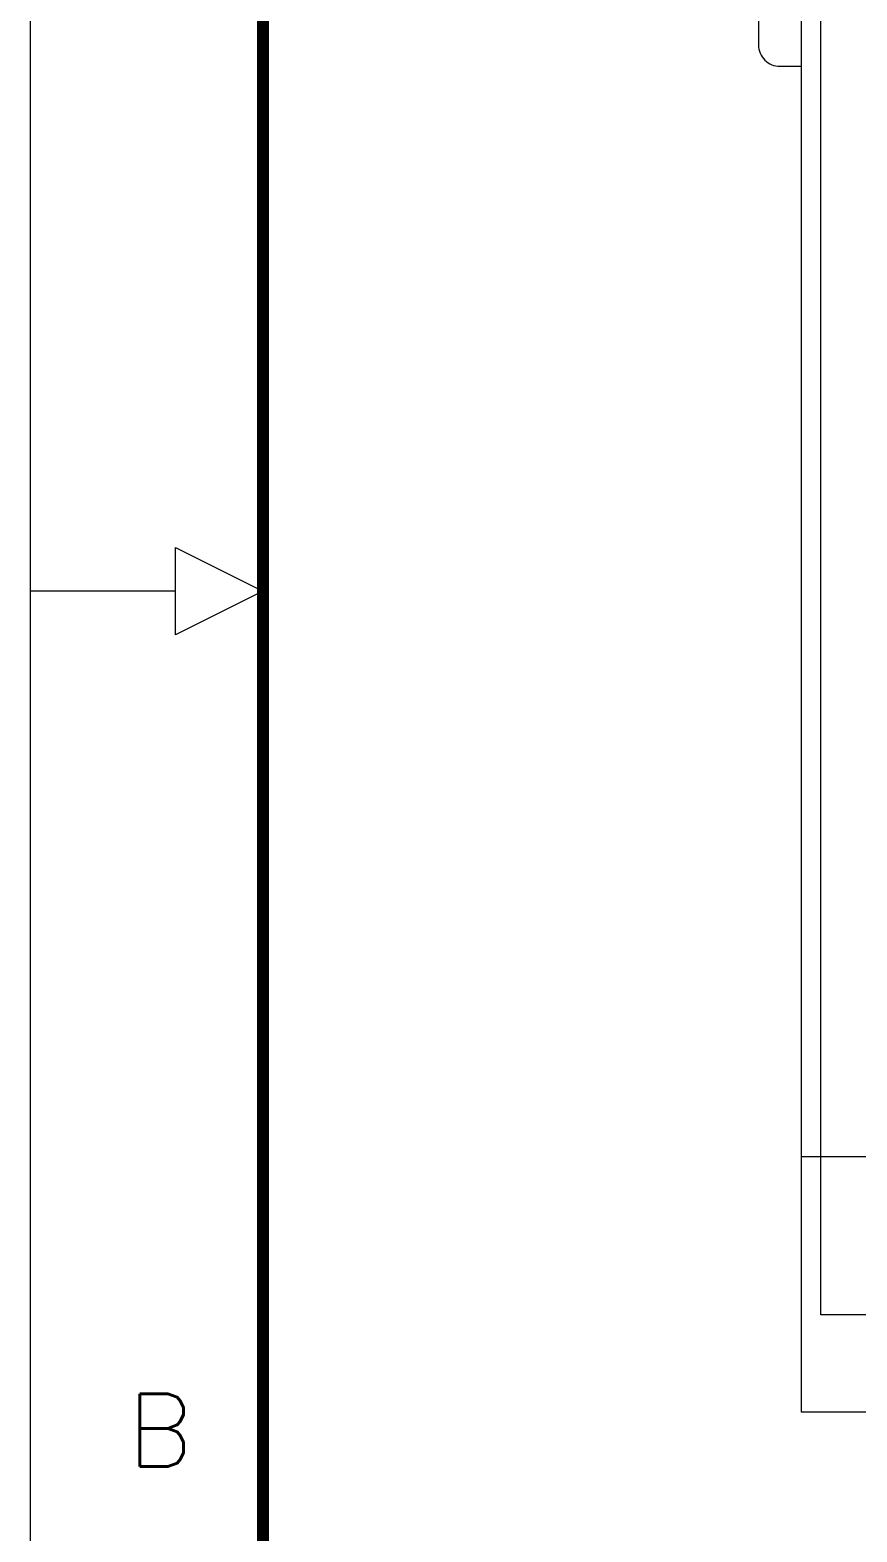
# Model space of a CAD drawing. Extents: x 105 to 1195, y -174 to 82.
# Drawn here: x 742.38 to 761.8, y -119.18 to -83.91 of the extents above; entities that cross this region are included whole.
import ezdxf

# ---------------------------------------------------------------- set-up
doc = ezdxf.new("R2010")
doc.units = 0
doc.header["$MEASUREMENT"] = 0
doc.linetypes.add('AUSGEZOGEN', pattern=[0])
doc.layers.get('0').update_dxf_attribs({"linetype": 'AUSGEZOGEN'})
doc.layers.add('D', color=4, linetype='Continuous')
doc.layers.add('SEG', color=3, linetype='Continuous')
doc.styles.add('ROMANS', font='romans')

# ---------------------------------------------------------------- blocks, each defined once
blk = doc.blocks.new('0')
at = {"lineweight": 5}
for p, q in [((0, 65.2), (0, 0)), ((86, 6), (0, 6)), ((86, 0), (0, 0))]:
    blk.add_line(p, q, dxfattribs=at)
blk.add_lwpolyline([(0, 39.6), (-0.5, 39.6, 0.414214), (-1, 39.1), (-1, 32.1, 0.414214), (-0.5, 31.6), (0, 31.6)], format="xyb", dxfattribs=at)

msp = doc.modelspace()

# ---------------------------------------------------------------- linework, layer by layer
at = {"layer": 'D', "lineweight": 9}
for p, q in [((742.378, -20.285), (742.378, -173.877)), ((745.796, -98.116), (745.796, -96.065)), ((745.796, -98.116), (745.796, -96.065)), ((745.796, -96.065), (747.847, -97.09)), ((745.796, -96.065), (747.847, -97.09)), ((745.796, -97.09), (742.378, -97.09)), ((747.847, -97.09), (745.796, -98.116)), ((747.847, -97.09), (745.796, -98.116))]:
    msp.add_line(p, q, dxfattribs=at)
at = {"layer": 'D', "lineweight": 9, "const_width": 0.285}
msp.add_lwpolyline([(953.1, -25.141), (747.847, -25.141), (747.847, -169.021), (953.1, -169.021), (953.1, -25.141)], dxfattribs=at)
at = {"layer": 'SEG', "lineweight": 5, "ltscale": 16.714716}
for p, q in [((760.949, -114.081), (760.949, -52.203)), ((788.503, -114.081), (760.949, -114.081))]:
    msp.add_line(p, q, dxfattribs=at)

# ---------------------------------------------------------------- block references
at = {"lineweight": 5}
msp.add_blockref('0', (760.485, -116.366), dxfattribs=at)

# ---------------------------------------------------------------- texts
at = {"layer": 'D', "lineweight": 9, "style": 'ROMANS'}
msp.add_text('B', height=1.709, dxfattribs=at).set_placement((744.661, -117.641))

doc.saveas('drawing.dxf')
